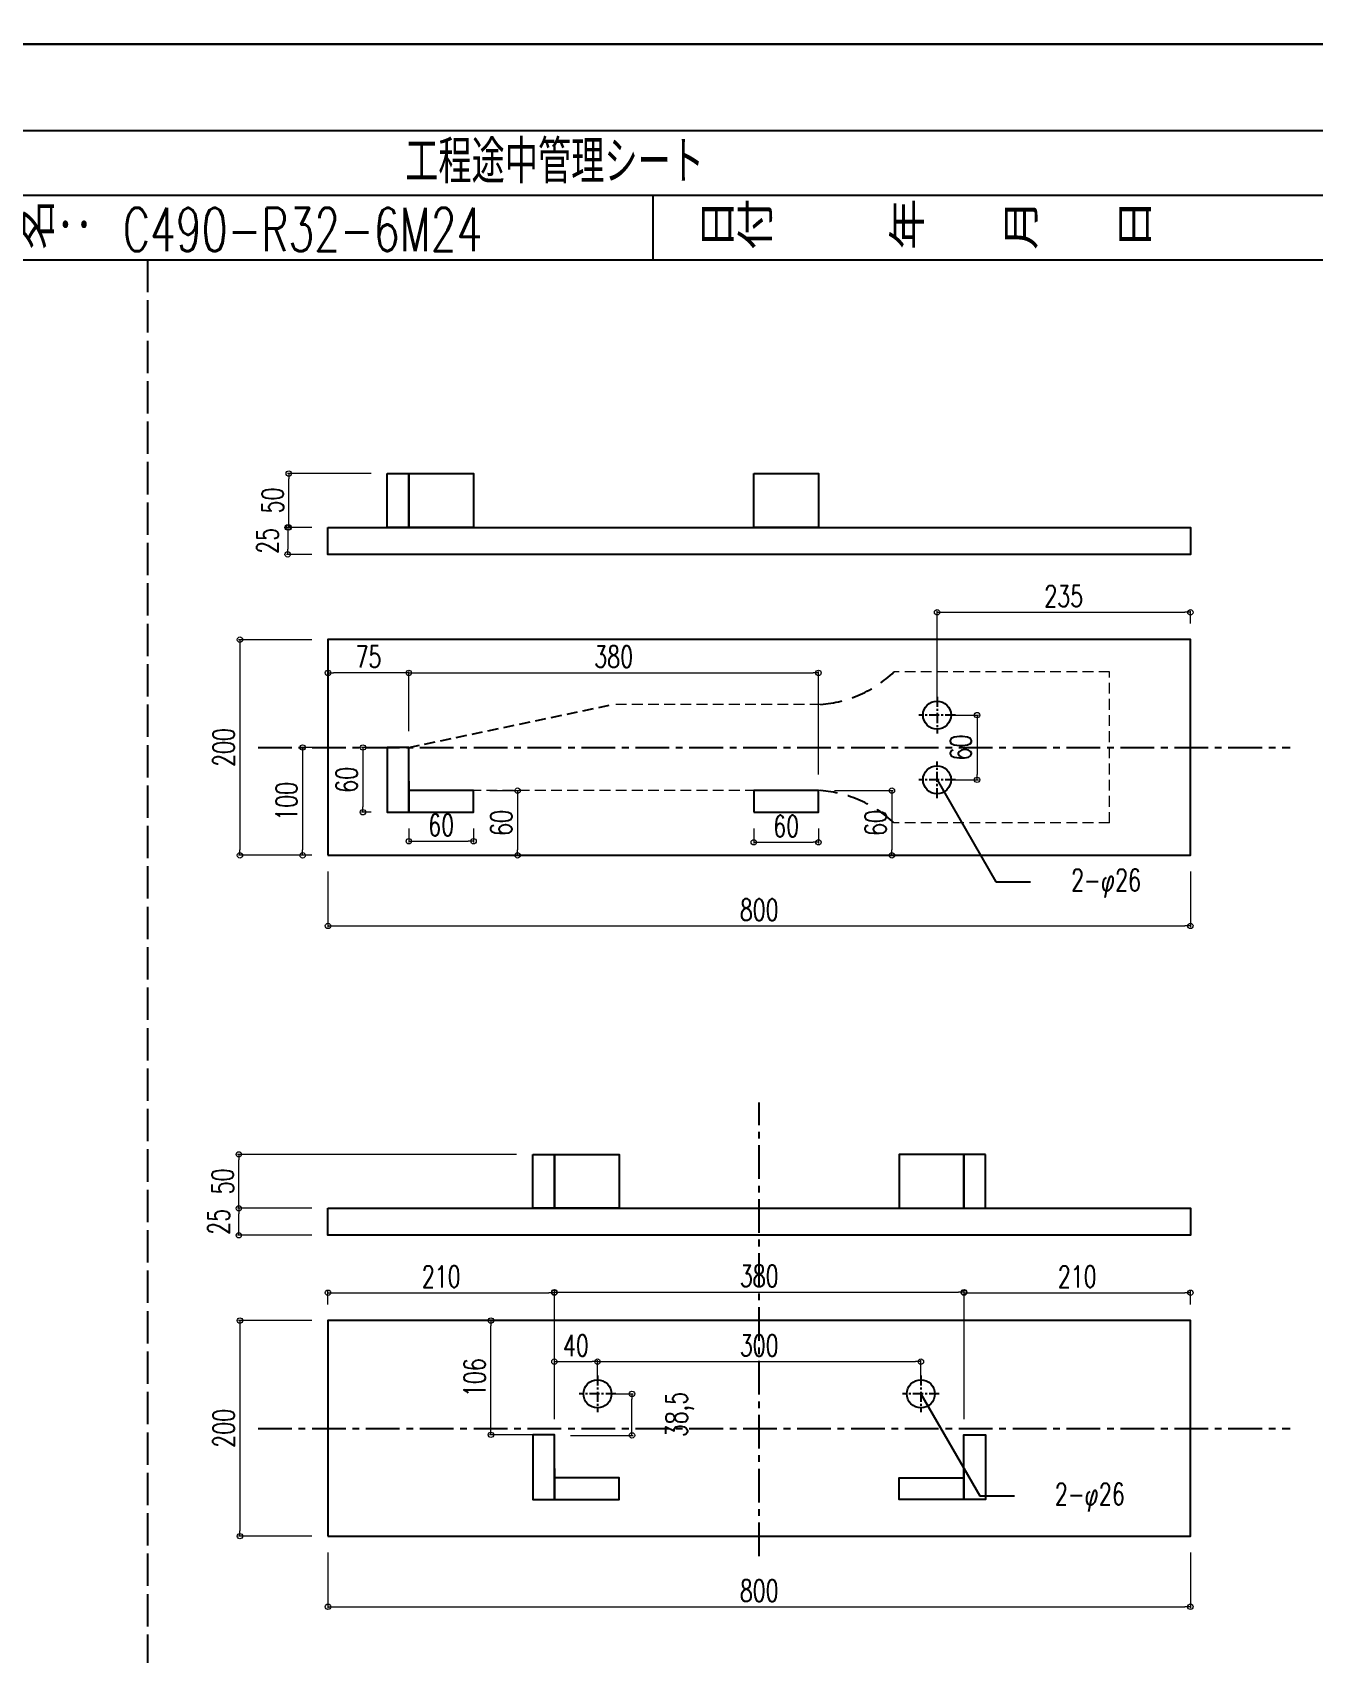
# Model space of a CAD drawing. Header units: millimetres. Extents: x 0 to 29624, y 0 to 14691.
# Drawn here: x 12373 to 13562, y 883 to 2387 of the extents above; entities that cross this region are included whole.
import ezdxf

# ---------------------------------------------------------------- set-up
doc = ezdxf.new("R2010")
doc.units = ezdxf.units.MM
doc.header["$LTSCALE"] = 5
for name, pattern in [('CENTER1', [10, 6.25, -1.25, 1.25, -1.25]), ('DASHED', [7.5, 6, -1.5]), ('HASEN', [3, 2, -1]), ('JIS_08_50', [53, 50, -1.125, 0.75, -1.125])]:
    doc.linetypes.add(name, pattern=pattern)
doc.layers.get('0').update_dxf_attribs({"color": 255})
doc.layers.get('DEFPOINTS').update_dxf_attribs({"color": 255})
for name, color, linetype in [('CENTER', 2, 'JIS_08_50'), ('LAYER6', 7, 'Continuous'), ('変位計', 7, 'Continuous'), ('寸法', 4, 'Continuous'), ('溶接', 241, 'Continuous'), ('金物', 142, 'Continuous')]:
    doc.layers.add(name, color=color, linetype=linetype)
doc.styles.add('KANJI', font='simplex.shx', dxfattribs={"width": 0.7, "bigfont": 'extfont2.shx'})
doc.styles.get("Standard").update_dxf_attribs({"font": 'simplex.shx', "width": 0.7, "height": 2.5, "bigfont": '@extfont2.shx'})
doc.styles.add('SUNPOU', font='simplex.shx', dxfattribs={"width": 0.7, "bigfont": 'extfont2.shx'})
doc.dimstyles.new('一般寸法-小さめ', dxfattribs={"dimscale": 10, "dimtxt": 2, "dimasz": 0.5, "dimexe": 0.125, "dimexo": 1.5, "dimgap": 0.5, "dimtad": 1, "dimtxsty": 'KANJI', "dimblk": 'ORIGIN', "dimcen": 0, "dimclrd": 256, "dimclre": 256, "dimclrt": 256, "dimadec": 0, "dimazin": 0, "dimtfac": 1, "dimtmove": 2, "dimatfit": 2, "dimfxl": 0, "dimtolj": 2, "dimlwd": 5, "dimlwe": 5, "dimarcsym": 0})

# ---------------------------------------------------------------- blocks, each defined once
blk = doc.blocks.new('_Origin')
at = {"color": 0, "linetype": 'ByBlock', "lineweight": -2}
blk.add_line((0, 0), (-1, 0), dxfattribs=at)
blk.add_circle((0, 0), 0.5, dxfattribs=at)
blk = doc.blocks.new('*D809')
at = {"layer": 'DEFPOINTS', "color": 0, "linetype": 'Continuous', "transparency": 16777216}
for p in [(12647.4, 1623.7), (13447.4, 1623.7), (13447.4, 1558.2)]:
    blk.add_point(p, dxfattribs=at)
at = {"layer": '寸法', "linetype": 'Continuous', "lineweight": 5, "transparency": 16777216}
for p, q in [((12647.4, 1608.7), (12647.4, 1557)), ((13447.4, 1608.7), (13447.4, 1557)), ((12652.4, 1558.2), (13442.4, 1558.2))]:
    blk.add_line(p, q, dxfattribs=at)
at = {"layer": '寸法', "linetype": 'Continuous', "lineweight": 5, "transparency": 16777216, "xscale": 5, "yscale": 5, "zscale": 5, "rotation": 180}
blk.add_blockref('_Origin', (12647.4, 1558.2), dxfattribs=at)
at = {"layer": '寸法', "linetype": 'Continuous', "lineweight": 5, "transparency": 16777216, "xscale": 5, "yscale": 5, "zscale": 5}
blk.add_blockref('_Origin', (13447.4, 1558.2), dxfattribs=at)
at = {"layer": '寸法', "linetype": 'Continuous', "transparency": 16777216, "insert": (13047.4, 1573.2), "char_height": 20, "attachment_point": 5, "style": 'KANJI'}
blk.add_mtext('\\A2;800', dxfattribs=at)
blk = doc.blocks.new('*D810')
at = {"layer": 'DEFPOINTS', "color": 0, "linetype": 'Continuous', "transparency": 16777216}
for p in [(12647.4, 1823.7), (12565.7, 1623.7), (12647.4, 1623.7)]:
    blk.add_point(p, dxfattribs=at)
at = {"layer": '寸法', "linetype": 'Continuous', "lineweight": 5, "transparency": 16777216}
for p, q in [((12632.4, 1823.7), (12564.5, 1823.7)), ((12565.7, 1818.7), (12565.7, 1628.7)), ((12632.4, 1623.7), (12564.5, 1623.7))]:
    blk.add_line(p, q, dxfattribs=at)
at = {"layer": '寸法', "linetype": 'Continuous', "lineweight": 5, "transparency": 16777216, "xscale": 5, "yscale": 5, "zscale": 5}
for p, rotation in [((12565.7, 1823.7), 90), ((12565.7, 1623.7), 270)]:
    blk.add_blockref('_Origin', p, dxfattribs=dict(at, rotation=rotation))
at = {"layer": '寸法', "linetype": 'Continuous', "transparency": 16777216, "insert": (12550.7, 1723.7), "char_height": 20, "attachment_point": 5, "rotation": 90, "style": 'KANJI'}
blk.add_mtext('\\A2;200', dxfattribs=at)
blk = doc.blocks.new('*D811')
at = {"layer": 'DEFPOINTS', "color": 0, "linetype": 'Continuous', "transparency": 16777216}
for p in [(12702.4, 1723.7), (12679.8, 1663.7), (12702.4, 1663.7)]:
    blk.add_point(p, dxfattribs=at)
at = {"layer": '寸法', "linetype": 'Continuous', "lineweight": 5, "transparency": 16777216}
for p, q in [((12687.4, 1723.7), (12678.5, 1723.7)), ((12679.8, 1718.7), (12679.8, 1668.7)), ((12687.4, 1663.7), (12678.5, 1663.7))]:
    blk.add_line(p, q, dxfattribs=at)
at = {"layer": '寸法', "linetype": 'Continuous', "lineweight": 5, "transparency": 16777216, "xscale": 5, "yscale": 5, "zscale": 5}
for p, rotation in [((12679.8, 1723.7), 90), ((12679.8, 1663.7), 270)]:
    blk.add_blockref('_Origin', p, dxfattribs=dict(at, rotation=rotation))
at = {"layer": '寸法', "linetype": 'Continuous', "transparency": 16777216, "insert": (12664.8, 1693.7), "char_height": 20, "attachment_point": 5, "rotation": 90, "style": 'KANJI'}
blk.add_mtext('\\A2;60', dxfattribs=at)
blk = doc.blocks.new('*D812')
at = {"layer": 'DEFPOINTS', "color": 0, "linetype": 'Continuous', "transparency": 16777216}
for p in [(13042.4, 1663.7), (13102.4, 1663.7), (13102.4, 1635.8)]:
    blk.add_point(p, dxfattribs=at)
at = {"layer": '寸法', "linetype": 'Continuous', "lineweight": 5, "transparency": 16777216}
for p, q in [((13042.4, 1648.7), (13042.4, 1634.6)), ((13102.4, 1648.7), (13102.4, 1634.6)), ((13047.4, 1635.8), (13097.4, 1635.8))]:
    blk.add_line(p, q, dxfattribs=at)
at = {"layer": '寸法', "linetype": 'Continuous', "lineweight": 5, "transparency": 16777216, "xscale": 5, "yscale": 5, "zscale": 5, "rotation": 180}
blk.add_blockref('_Origin', (13042.4, 1635.8), dxfattribs=at)
at = {"layer": '寸法', "linetype": 'Continuous', "lineweight": 5, "transparency": 16777216, "xscale": 5, "yscale": 5, "zscale": 5}
blk.add_blockref('_Origin', (13102.4, 1635.8), dxfattribs=at)
at = {"layer": '寸法', "linetype": 'Continuous', "transparency": 16777216, "insert": (13072.4, 1650.8), "char_height": 20, "attachment_point": 5, "style": 'KANJI'}
blk.add_mtext('\\A2;60', dxfattribs=at)
blk = doc.blocks.new('*D813')
at = {"layer": 'DEFPOINTS', "color": 0, "linetype": 'Continuous', "transparency": 16777216}
for p in [(12722.4, 1663.7), (12782.4, 1663.7), (12782.4, 1636.8)]:
    blk.add_point(p, dxfattribs=at)
at = {"layer": '寸法', "linetype": 'Continuous', "lineweight": 5, "transparency": 16777216}
for p, q in [((12722.4, 1648.7), (12722.4, 1635.6)), ((12782.4, 1648.7), (12782.4, 1635.6)), ((12727.4, 1636.8), (12777.4, 1636.8))]:
    blk.add_line(p, q, dxfattribs=at)
at = {"layer": '寸法', "linetype": 'Continuous', "lineweight": 5, "transparency": 16777216, "xscale": 5, "yscale": 5, "zscale": 5, "rotation": 180}
blk.add_blockref('_Origin', (12722.4, 1636.8), dxfattribs=at)
at = {"layer": '寸法', "linetype": 'Continuous', "lineweight": 5, "transparency": 16777216, "xscale": 5, "yscale": 5, "zscale": 5}
blk.add_blockref('_Origin', (12782.4, 1636.8), dxfattribs=at)
at = {"layer": '寸法', "linetype": 'Continuous', "transparency": 16777216, "insert": (12752.4, 1651.8), "char_height": 20, "attachment_point": 5, "style": 'KANJI'}
blk.add_mtext('\\A2;60', dxfattribs=at)
blk = doc.blocks.new('*D814')
at = {"layer": 'DEFPOINTS', "color": 0, "linetype": 'Continuous', "transparency": 16777216}
for p in [(12647.4, 1927.8), (12610, 1902.8), (12647.4, 1902.8)]:
    blk.add_point(p, dxfattribs=at)
at = {"layer": '寸法', "linetype": 'Continuous', "lineweight": 5, "transparency": 16777216}
for p, q in [((12632.4, 1927.8), (12608.8, 1927.8)), ((12610, 1922.8), (12610, 1907.8)), ((12632.4, 1902.8), (12608.8, 1902.8))]:
    blk.add_line(p, q, dxfattribs=at)
at = {"layer": '寸法', "linetype": 'Continuous', "lineweight": 5, "transparency": 16777216, "xscale": 5, "yscale": 5, "zscale": 5}
for p, rotation in [((12610, 1927.8), 90), ((12610, 1902.8), 270)]:
    blk.add_blockref('_Origin', p, dxfattribs=dict(at, rotation=rotation))
at = {"layer": '寸法', "linetype": 'Continuous', "transparency": 16777216, "insert": (12591.3, 1915.3), "char_height": 20, "attachment_point": 5, "rotation": 90, "style": 'KANJI'}
blk.add_mtext('\\A2;25', dxfattribs=at)
blk = doc.blocks.new('*D815')
at = {"layer": 'DEFPOINTS', "color": 0, "linetype": 'Continuous', "transparency": 16777216}
for p in [(12611, 1977.8), (12702.4, 1977.8), (12647.4, 1927.8)]:
    blk.add_point(p, dxfattribs=at)
at = {"layer": '寸法', "linetype": 'Continuous', "lineweight": 5, "transparency": 16777216}
for p, q in [((12687.4, 1977.8), (12609.8, 1977.8)), ((12611, 1932.8), (12611, 1972.8)), ((12632.4, 1927.8), (12609.8, 1927.8))]:
    blk.add_line(p, q, dxfattribs=at)
at = {"layer": '寸法', "linetype": 'Continuous', "lineweight": 5, "transparency": 16777216, "xscale": 5, "yscale": 5, "zscale": 5}
for p, rotation in [((12611, 1977.8), 90), ((12611, 1927.8), 270)]:
    blk.add_blockref('_Origin', p, dxfattribs=dict(at, rotation=rotation))
at = {"layer": '寸法', "linetype": 'Continuous', "transparency": 16777216, "insert": (12596, 1952.8), "char_height": 20, "attachment_point": 5, "rotation": 90, "style": 'KANJI'}
blk.add_mtext('\\A2;50', dxfattribs=at)
blk = doc.blocks.new('*D816')
at = {"layer": 'DEFPOINTS', "color": 0, "linetype": 'Continuous', "transparency": 16777216}
for p in [(13102.4, 1792.9), (12722.4, 1723.7), (13102.4, 1683.7)]:
    blk.add_point(p, dxfattribs=at)
at = {"layer": '寸法', "linetype": 'Continuous', "lineweight": 5, "transparency": 16777216}
for p, q in [((12722.4, 1738.7), (12722.4, 1794.2)), ((12727.4, 1792.9), (13097.4, 1792.9)), ((13102.4, 1698.7), (13102.4, 1794.2))]:
    blk.add_line(p, q, dxfattribs=at)
at = {"layer": '寸法', "linetype": 'Continuous', "lineweight": 5, "transparency": 16777216, "xscale": 5, "yscale": 5, "zscale": 5, "rotation": 180}
blk.add_blockref('_Origin', (12722.4, 1792.9), dxfattribs=at)
at = {"layer": '寸法', "linetype": 'Continuous', "lineweight": 5, "transparency": 16777216, "xscale": 5, "yscale": 5, "zscale": 5}
blk.add_blockref('_Origin', (13102.4, 1792.9), dxfattribs=at)
at = {"layer": '寸法', "linetype": 'Continuous', "transparency": 16777216, "insert": (12912.4, 1807.9), "char_height": 20, "attachment_point": 5, "style": 'KANJI'}
blk.add_mtext('\\A2;380', dxfattribs=at)
blk = doc.blocks.new('*D817')
at = {"layer": 'DEFPOINTS', "color": 0, "linetype": 'Continuous', "transparency": 16777216}
for p in [(13447.4, 1849.1), (13447.4, 1823.7), (13212.4, 1753.7)]:
    blk.add_point(p, dxfattribs=at)
at = {"layer": '寸法', "linetype": 'Continuous', "lineweight": 5, "transparency": 16777216}
for p, q in [((13212.4, 1768.7), (13212.4, 1850.4)), ((13447.4, 1838.7), (13447.4, 1850.4)), ((13217.4, 1849.1), (13442.4, 1849.1))]:
    blk.add_line(p, q, dxfattribs=at)
at = {"layer": '寸法', "linetype": 'Continuous', "lineweight": 5, "transparency": 16777216, "xscale": 5, "yscale": 5, "zscale": 5, "rotation": 180}
blk.add_blockref('_Origin', (13212.4, 1849.1), dxfattribs=at)
at = {"layer": '寸法', "linetype": 'Continuous', "lineweight": 5, "transparency": 16777216, "xscale": 5, "yscale": 5, "zscale": 5}
blk.add_blockref('_Origin', (13447.4, 1849.1), dxfattribs=at)
at = {"layer": '寸法', "linetype": 'Continuous', "transparency": 16777216, "insert": (13329.9, 1864.1), "char_height": 20, "attachment_point": 5, "style": 'KANJI'}
blk.add_mtext('\\A2;235', dxfattribs=at)
blk = doc.blocks.new('*D818')
at = {"layer": 'DEFPOINTS', "color": 0, "linetype": 'Continuous', "transparency": 16777216}
for p in [(13212.4, 1753.7), (13212.4, 1693.7), (13249.5, 1693.7)]:
    blk.add_point(p, dxfattribs=at)
at = {"layer": '寸法', "linetype": 'Continuous', "lineweight": 5, "transparency": 16777216}
for p, q in [((13227.4, 1753.7), (13250.8, 1753.7)), ((13249.5, 1748.7), (13249.5, 1698.7)), ((13227.4, 1693.7), (13250.8, 1693.7))]:
    blk.add_line(p, q, dxfattribs=at)
at = {"layer": '寸法', "linetype": 'Continuous', "lineweight": 5, "transparency": 16777216, "xscale": 5, "yscale": 5, "zscale": 5}
for p, rotation in [((13249.5, 1753.7), 90), ((13249.5, 1693.7), 270)]:
    blk.add_blockref('_Origin', p, dxfattribs=dict(at, rotation=rotation))
at = {"layer": '寸法', "linetype": 'Continuous', "transparency": 16777216, "insert": (13234.5, 1723.7), "char_height": 20, "attachment_point": 5, "rotation": 90, "style": 'KANJI'}
blk.add_mtext('\\A2;60', dxfattribs=at)
blk = doc.blocks.new('*D819')
at = {"layer": 'DEFPOINTS', "color": 0, "linetype": 'Continuous', "transparency": 16777216}
for p in [(12647.4, 992.2), (13447.4, 992.2), (13447.4, 926.7)]:
    blk.add_point(p, dxfattribs=at)
at = {"layer": '寸法', "linetype": 'Continuous', "lineweight": 5, "transparency": 16777216}
for p, q in [((12647.4, 977.2), (12647.4, 925.5)), ((13447.4, 977.2), (13447.4, 925.5)), ((12652.4, 926.7), (13442.4, 926.7))]:
    blk.add_line(p, q, dxfattribs=at)
at = {"layer": '寸法', "linetype": 'Continuous', "lineweight": 5, "transparency": 16777216, "xscale": 5, "yscale": 5, "zscale": 5, "rotation": 180}
blk.add_blockref('_Origin', (12647.4, 926.7), dxfattribs=at)
at = {"layer": '寸法', "linetype": 'Continuous', "lineweight": 5, "transparency": 16777216, "xscale": 5, "yscale": 5, "zscale": 5}
blk.add_blockref('_Origin', (13447.4, 926.7), dxfattribs=at)
at = {"layer": '寸法', "linetype": 'Continuous', "transparency": 16777216, "insert": (13047.4, 941.7), "char_height": 20, "attachment_point": 5, "style": 'KANJI'}
blk.add_mtext('\\A2;800', dxfattribs=at)
blk = doc.blocks.new('*D820')
at = {"layer": 'DEFPOINTS', "color": 0, "linetype": 'Continuous', "transparency": 16777216}
for p in [(12647.4, 1192.2), (12565.7, 992.2), (12647.4, 992.2)]:
    blk.add_point(p, dxfattribs=at)
at = {"layer": '寸法', "linetype": 'Continuous', "lineweight": 5, "transparency": 16777216}
for p, q in [((12632.4, 1192.2), (12564.5, 1192.2)), ((12565.7, 1187.2), (12565.7, 997.2)), ((12632.4, 992.2), (12564.5, 992.2))]:
    blk.add_line(p, q, dxfattribs=at)
at = {"layer": '寸法', "linetype": 'Continuous', "lineweight": 5, "transparency": 16777216, "xscale": 5, "yscale": 5, "zscale": 5}
for p, rotation in [((12565.7, 1192.2), 90), ((12565.7, 992.2), 270)]:
    blk.add_blockref('_Origin', p, dxfattribs=dict(at, rotation=rotation))
at = {"layer": '寸法', "linetype": 'Continuous', "transparency": 16777216, "insert": (12550.7, 1092.2), "char_height": 20, "attachment_point": 5, "rotation": 90, "style": 'KANJI'}
blk.add_mtext('\\A2;200', dxfattribs=at)
blk = doc.blocks.new('*D821')
at = {"layer": 'DEFPOINTS', "color": 0, "linetype": 'Continuous', "transparency": 16777216}
for p in [(12564.7, 1296.3), (12647.4, 1296.3), (12647.4, 1271.3)]:
    blk.add_point(p, dxfattribs=at)
at = {"layer": '寸法', "linetype": 'Continuous', "lineweight": 5, "transparency": 16777216}
for p, q in [((12632.4, 1296.3), (12563.5, 1296.3)), ((12564.7, 1276.3), (12564.7, 1291.3)), ((12632.4, 1271.3), (12563.5, 1271.3))]:
    blk.add_line(p, q, dxfattribs=at)
at = {"layer": '寸法', "linetype": 'Continuous', "lineweight": 5, "transparency": 16777216, "xscale": 5, "yscale": 5, "zscale": 5}
for p, rotation in [((12564.7, 1296.3), 90), ((12564.7, 1271.3), 270)]:
    blk.add_blockref('_Origin', p, dxfattribs=dict(at, rotation=rotation))
at = {"layer": '寸法', "linetype": 'Continuous', "transparency": 16777216, "insert": (12546, 1283.8), "char_height": 20, "attachment_point": 5, "rotation": 90, "style": 'KANJI'}
blk.add_mtext('\\A2;25', dxfattribs=at)
blk = doc.blocks.new('*D822')
at = {"layer": 'DEFPOINTS', "color": 0, "linetype": 'Continuous', "transparency": 16777216}
for p in [(13102.4, 1683.7), (13102.4, 1623.7), (13170.5, 1623.7)]:
    blk.add_point(p, dxfattribs=at)
at = {"layer": '寸法', "linetype": 'Continuous', "lineweight": 5, "transparency": 16777216}
for p, q in [((13117.4, 1683.7), (13171.8, 1683.7)), ((13170.5, 1678.7), (13170.5, 1628.7)), ((13117.4, 1623.7), (13171.8, 1623.7))]:
    blk.add_line(p, q, dxfattribs=at)
at = {"layer": '寸法', "linetype": 'Continuous', "lineweight": 5, "transparency": 16777216, "xscale": 5, "yscale": 5, "zscale": 5}
for p, rotation in [((13170.5, 1683.7), 90), ((13170.5, 1623.7), 270)]:
    blk.add_blockref('_Origin', p, dxfattribs=dict(at, rotation=rotation))
at = {"layer": '寸法', "linetype": 'Continuous', "transparency": 16777216, "insert": (13155.5, 1653.7), "char_height": 20, "attachment_point": 5, "rotation": 90, "style": 'KANJI'}
blk.add_mtext('\\A2;60', dxfattribs=at)
blk = doc.blocks.new('*D823')
at = {"layer": 'DEFPOINTS', "color": 0, "linetype": 'Continuous', "transparency": 16777216}
for p in [(12782.4, 1683.7), (12782.4, 1623.7), (12823.3, 1623.7)]:
    blk.add_point(p, dxfattribs=at)
at = {"layer": '寸法', "linetype": 'Continuous', "lineweight": 5, "transparency": 16777216}
for p, q in [((12797.4, 1683.7), (12824.5, 1683.7)), ((12823.3, 1678.7), (12823.3, 1628.7)), ((12797.4, 1623.7), (12824.5, 1623.7))]:
    blk.add_line(p, q, dxfattribs=at)
at = {"layer": '寸法', "linetype": 'Continuous', "lineweight": 5, "transparency": 16777216, "xscale": 5, "yscale": 5, "zscale": 5}
for p, rotation in [((12823.3, 1683.7), 90), ((12823.3, 1623.7), 270)]:
    blk.add_blockref('_Origin', p, dxfattribs=dict(at, rotation=rotation))
at = {"layer": '寸法', "linetype": 'Continuous', "transparency": 16777216, "insert": (12808.3, 1653.7), "char_height": 20, "attachment_point": 5, "rotation": 90, "style": 'KANJI'}
blk.add_mtext('\\A2;60', dxfattribs=at)
blk = doc.blocks.new('*D824')
at = {"layer": 'DEFPOINTS', "color": 0, "linetype": 'Continuous', "transparency": 16777216}
for p in [(12647.4, 1792.9), (12647.4, 1723.7), (12722.4, 1723.7)]:
    blk.add_point(p, dxfattribs=at)
at = {"layer": '寸法', "linetype": 'Continuous', "lineweight": 5, "transparency": 16777216}
for p, q in [((12647.4, 1738.7), (12647.4, 1794.2)), ((12717.4, 1792.9), (12652.4, 1792.9)), ((12722.4, 1738.7), (12722.4, 1794.2))]:
    blk.add_line(p, q, dxfattribs=at)
at = {"layer": '寸法', "linetype": 'Continuous', "lineweight": 5, "transparency": 16777216, "xscale": 5, "yscale": 5, "zscale": 5, "rotation": 180}
blk.add_blockref('_Origin', (12647.4, 1792.9), dxfattribs=at)
at = {"layer": '寸法', "linetype": 'Continuous', "lineweight": 5, "transparency": 16777216, "xscale": 5, "yscale": 5, "zscale": 5}
blk.add_blockref('_Origin', (12722.4, 1792.9), dxfattribs=at)
at = {"layer": '寸法', "linetype": 'Continuous', "transparency": 16777216, "insert": (12684.9, 1807.9), "char_height": 20, "attachment_point": 5, "style": 'KANJI'}
blk.add_mtext('\\A2;75', dxfattribs=at)
blk = doc.blocks.new('*D807')
at = {"layer": 'DEFPOINTS', "color": 0, "linetype": 'Continuous', "transparency": 16777216}
for p in [(12647.4, 1723.7), (12623.9, 1623.7), (12647.4, 1623.7)]:
    blk.add_point(p, dxfattribs=at)
at = {"layer": '寸法', "linetype": 'Continuous', "lineweight": 5, "transparency": 16777216}
for p, q in [((12632.4, 1723.7), (12622.6, 1723.7)), ((12623.9, 1718.7), (12623.9, 1628.7)), ((12632.4, 1623.7), (12622.6, 1623.7))]:
    blk.add_line(p, q, dxfattribs=at)
at = {"layer": '寸法', "linetype": 'Continuous', "lineweight": 5, "transparency": 16777216, "xscale": 5, "yscale": 5, "zscale": 5}
for p, rotation in [((12623.9, 1723.7), 90), ((12623.9, 1623.7), 270)]:
    blk.add_blockref('_Origin', p, dxfattribs=dict(at, rotation=rotation))
at = {"layer": '寸法', "linetype": 'Continuous', "transparency": 16777216, "insert": (12608.9, 1673.7), "char_height": 20, "attachment_point": 5, "rotation": 90, "style": 'KANJI'}
blk.add_mtext('\\A2;100', dxfattribs=at)
blk = doc.blocks.new('*D825')
at = {"layer": 'DEFPOINTS', "color": 0, "linetype": 'Continuous', "transparency": 16777216}
for p in [(12564.7, 1346.3), (12837.4, 1346.3), (12647.4, 1296.3)]:
    blk.add_point(p, dxfattribs=at)
at = {"layer": '寸法', "linetype": 'Continuous', "lineweight": 5, "transparency": 16777216}
for p, q in [((12822.4, 1346.3), (12563.5, 1346.3)), ((12564.7, 1301.3), (12564.7, 1341.3)), ((12632.4, 1296.3), (12563.5, 1296.3))]:
    blk.add_line(p, q, dxfattribs=at)
at = {"layer": '寸法', "linetype": 'Continuous', "lineweight": 5, "transparency": 16777216, "xscale": 5, "yscale": 5, "zscale": 5}
for p, rotation in [((12564.7, 1346.3), 90), ((12564.7, 1296.3), 270)]:
    blk.add_blockref('_Origin', p, dxfattribs=dict(at, rotation=rotation))
at = {"layer": '寸法', "linetype": 'Continuous', "transparency": 16777216, "insert": (12549.7, 1321.3), "char_height": 20, "attachment_point": 5, "rotation": 90, "style": 'KANJI'}
blk.add_mtext('\\A2;50', dxfattribs=at)
blk = doc.blocks.new('*D826')
at = {"layer": 'DEFPOINTS', "color": 0, "linetype": 'Continuous', "transparency": 16777216}
for p in [(12857.4, 1218), (12647.4, 1192.2), (12857.4, 1086.2)]:
    blk.add_point(p, dxfattribs=at)
at = {"layer": '寸法', "linetype": 'Continuous', "lineweight": 5, "transparency": 16777216}
for p, q in [((12647.4, 1207.2), (12647.4, 1219.3)), ((12652.4, 1218), (12852.4, 1218)), ((12857.4, 1101.2), (12857.4, 1219.3))]:
    blk.add_line(p, q, dxfattribs=at)
at = {"layer": '寸法', "linetype": 'Continuous', "lineweight": 5, "transparency": 16777216, "xscale": 5, "yscale": 5, "zscale": 5, "rotation": 180}
blk.add_blockref('_Origin', (12647.4, 1218), dxfattribs=at)
at = {"layer": '寸法', "linetype": 'Continuous', "lineweight": 5, "transparency": 16777216, "xscale": 5, "yscale": 5, "zscale": 5}
blk.add_blockref('_Origin', (12857.4, 1218), dxfattribs=at)
at = {"layer": '寸法', "linetype": 'Continuous', "transparency": 16777216, "insert": (12752.4, 1233), "char_height": 20, "attachment_point": 5, "style": 'KANJI'}
blk.add_mtext('\\A2;210', dxfattribs=at)
blk = doc.blocks.new('*D827')
at = {"layer": 'DEFPOINTS', "color": 0, "linetype": 'Continuous', "transparency": 16777216}
for p in [(13237.4, 1218.5), (12857.4, 1085.7), (13237.4, 1086.2)]:
    blk.add_point(p, dxfattribs=at)
at = {"layer": '寸法', "linetype": 'Continuous', "lineweight": 5, "transparency": 16777216}
for p, q in [((12857.4, 1100.7), (12857.4, 1219.8)), ((12862.4, 1218.5), (13232.4, 1218.5)), ((13237.4, 1101.2), (13237.4, 1219.8))]:
    blk.add_line(p, q, dxfattribs=at)
at = {"layer": '寸法', "linetype": 'Continuous', "lineweight": 5, "transparency": 16777216, "xscale": 5, "yscale": 5, "zscale": 5, "rotation": 180}
blk.add_blockref('_Origin', (12857.4, 1218.5), dxfattribs=at)
at = {"layer": '寸法', "linetype": 'Continuous', "lineweight": 5, "transparency": 16777216, "xscale": 5, "yscale": 5, "zscale": 5}
blk.add_blockref('_Origin', (13237.4, 1218.5), dxfattribs=at)
at = {"layer": '寸法', "linetype": 'Continuous', "transparency": 16777216, "insert": (13047.4, 1233.5), "char_height": 20, "attachment_point": 5, "style": 'KANJI'}
blk.add_mtext('\\A2;380', dxfattribs=at)
blk = doc.blocks.new('*D828')
at = {"layer": 'DEFPOINTS', "color": 0, "linetype": 'Continuous', "transparency": 16777216}
for p in [(13447.4, 1218), (13447.4, 1192.2), (13237.4, 1085.7)]:
    blk.add_point(p, dxfattribs=at)
at = {"layer": '寸法', "linetype": 'Continuous', "lineweight": 5, "transparency": 16777216}
for p, q in [((13237.4, 1100.7), (13237.4, 1219.3)), ((13242.4, 1218), (13442.4, 1218)), ((13447.4, 1207.2), (13447.4, 1219.3))]:
    blk.add_line(p, q, dxfattribs=at)
at = {"layer": '寸法', "linetype": 'Continuous', "lineweight": 5, "transparency": 16777216, "xscale": 5, "yscale": 5, "zscale": 5, "rotation": 180}
blk.add_blockref('_Origin', (13237.4, 1218), dxfattribs=at)
at = {"layer": '寸法', "linetype": 'Continuous', "lineweight": 5, "transparency": 16777216, "xscale": 5, "yscale": 5, "zscale": 5}
blk.add_blockref('_Origin', (13447.4, 1218), dxfattribs=at)
at = {"layer": '寸法', "linetype": 'Continuous', "transparency": 16777216, "insert": (13342.4, 1233), "char_height": 20, "attachment_point": 5, "style": 'KANJI'}
blk.add_mtext('\\A2;210', dxfattribs=at)
blk = doc.blocks.new('*D829')
at = {"layer": 'DEFPOINTS', "color": 0, "linetype": 'Continuous', "transparency": 16777216}
for p in [(12798.5, 1192.2), (12857.4, 1192.2), (12857.4, 1086.2)]:
    blk.add_point(p, dxfattribs=at)
at = {"layer": '寸法', "linetype": 'Continuous', "lineweight": 5, "transparency": 16777216}
for p, q in [((12842.4, 1192.2), (12797.3, 1192.2)), ((12798.5, 1091.2), (12798.5, 1187.2)), ((12842.4, 1086.2), (12797.3, 1086.2))]:
    blk.add_line(p, q, dxfattribs=at)
at = {"layer": '寸法', "linetype": 'Continuous', "lineweight": 5, "transparency": 16777216, "xscale": 5, "yscale": 5, "zscale": 5}
for p, rotation in [((12798.5, 1192.2), 90), ((12798.5, 1086.2), 270)]:
    blk.add_blockref('_Origin', p, dxfattribs=dict(at, rotation=rotation))
at = {"layer": '寸法', "linetype": 'Continuous', "transparency": 16777216, "insert": (12783.5, 1139.2), "char_height": 20, "attachment_point": 5, "rotation": 90, "style": 'KANJI'}
blk.add_mtext('\\A2;106', dxfattribs=at)
blk = doc.blocks.new('*D830')
at = {"layer": 'DEFPOINTS', "color": 0, "linetype": 'Continuous', "transparency": 16777216}
for p in [(12897.4, 1154.1), (12897.4, 1124.2), (12857.4, 1086.2)]:
    blk.add_point(p, dxfattribs=at)
at = {"layer": '寸法', "linetype": 'Continuous', "lineweight": 5, "transparency": 16777216}
for p, q in [((12857.4, 1101.2), (12857.4, 1155.3)), ((12862.4, 1154.1), (12892.4, 1154.1)), ((12897.4, 1139.2), (12897.4, 1155.3))]:
    blk.add_line(p, q, dxfattribs=at)
at = {"layer": '寸法', "linetype": 'Continuous', "lineweight": 5, "transparency": 16777216, "xscale": 5, "yscale": 5, "zscale": 5, "rotation": 180}
blk.add_blockref('_Origin', (12857.4, 1154.1), dxfattribs=at)
at = {"layer": '寸法', "linetype": 'Continuous', "lineweight": 5, "transparency": 16777216, "xscale": 5, "yscale": 5, "zscale": 5}
blk.add_blockref('_Origin', (12897.4, 1154.1), dxfattribs=at)
at = {"layer": '寸法', "linetype": 'Continuous', "transparency": 16777216, "insert": (12877.4, 1169.1), "char_height": 20, "attachment_point": 5, "style": 'KANJI'}
blk.add_mtext('\\A2;40', dxfattribs=at)
blk = doc.blocks.new('*D808')
at = {"layer": 'DEFPOINTS', "color": 0, "linetype": 'Continuous', "transparency": 16777216}
for p in [(12897.4, 1124.2), (12929.4, 1124.2), (12857.4, 1085.7)]:
    blk.add_point(p, dxfattribs=at)
at = {"layer": '寸法', "linetype": 'Continuous', "lineweight": 5, "transparency": 16777216}
for p, q in [((12912.4, 1124.2), (12930.6, 1124.2)), ((12929.4, 1090.7), (12929.4, 1119.2)), ((12872.4, 1085.7), (12930.6, 1085.7))]:
    blk.add_line(p, q, dxfattribs=at)
at = {"layer": '寸法', "linetype": 'Continuous', "lineweight": 5, "transparency": 16777216, "xscale": 5, "yscale": 5, "zscale": 5}
for p, rotation in [((12929.4, 1124.2), 90), ((12929.4, 1085.7), 270)]:
    blk.add_blockref('_Origin', p, dxfattribs=dict(at, rotation=rotation))
at = {"layer": '寸法', "linetype": 'Continuous', "transparency": 16777216, "insert": (12973.8, 1105), "char_height": 20, "attachment_point": 5, "rotation": 90, "style": 'KANJI'}
blk.add_mtext('\\A2;38,5', dxfattribs=at)
blk = doc.blocks.new('*D831')
at = {"layer": 'DEFPOINTS', "color": 0, "linetype": 'Continuous', "transparency": 16777216}
for p in [(13197.4, 1154.1), (12897.4, 1124.2), (13197.4, 1124.2)]:
    blk.add_point(p, dxfattribs=at)
at = {"layer": '寸法', "linetype": 'Continuous', "lineweight": 5, "transparency": 16777216}
for p, q in [((12897.4, 1139.2), (12897.4, 1155.3)), ((12902.4, 1154.1), (13192.4, 1154.1)), ((13197.4, 1139.2), (13197.4, 1155.3))]:
    blk.add_line(p, q, dxfattribs=at)
at = {"layer": '寸法', "linetype": 'Continuous', "lineweight": 5, "transparency": 16777216, "xscale": 5, "yscale": 5, "zscale": 5, "rotation": 180}
blk.add_blockref('_Origin', (12897.4, 1154.1), dxfattribs=at)
at = {"layer": '寸法', "linetype": 'Continuous', "lineweight": 5, "transparency": 16777216, "xscale": 5, "yscale": 5, "zscale": 5}
blk.add_blockref('_Origin', (13197.4, 1154.1), dxfattribs=at)
at = {"layer": '寸法', "linetype": 'Continuous', "transparency": 16777216, "insert": (13047.4, 1169.1), "char_height": 20, "attachment_point": 5, "style": 'KANJI'}
blk.add_mtext('\\A2;300', dxfattribs=at)

msp = doc.modelspace()

# ---------------------------------------------------------------- linework, layer by layer
at = {"linetype": 'Continuous', "lineweight": -3}
for p, q in [((11269.183, 2236), (14473.183, 2236)), ((12949.183, 2176), (12949.183, 2236)), ((11269.183, 2176), (14473.183, 2176))]:
    msp.add_line(p, q, dxfattribs=at)
at = {"linetype": 'DASHED', "lineweight": -3}
msp.add_line((12480.082, 2176), (12480.082, 700), dxfattribs=at)
at = {"linetype": 'Continuous', "lineweight": -3}
for points in [[(11189.183, 4752), (14553.183, 4752), (14553.183, 2376), (11189.183, 2376)], [(11189.183, 2376), (14553.183, 2376), (14553.183, 0), (11189.183, 0)], [(11269.183, 2296), (14473.183, 2296), (14473.183, 80), (11269.183, 80)]]:
    msp.add_lwpolyline(points, close=True, dxfattribs=at)
at = {"layer": 'CENTER', "linetype": 'HASEN', "lineweight": 18}
for p, q in [((13372.368, 1793.727), (13172.368, 1793.727)), ((13372.368, 1653.727), (13372.368, 1793.727)), ((13104.368, 1763.727), (12912.368, 1763.727)), ((13104.368, 1683.727), (12722.368, 1683.727)), ((13372.368, 1653.727), (13172.368, 1653.727))]:
    msp.add_line(p, q, dxfattribs=at)
at = {"layer": 'CENTER', "linetype": 'HASEN'}
msp.add_line((12722.368, 1723.727), (12912.368, 1763.727), dxfattribs=at)
at = {"layer": 'CENTER', "linetype": 'CENTER1'}
for p, q in [((12582.586, 1723.727), (13539.883, 1723.727)), ((13047.368, 973.509), (13047.368, 1394.46)), ((12582.586, 1092.217), (13539.883, 1092.217))]:
    msp.add_line(p, q, dxfattribs=at)
at = {"layer": 'CENTER', "linetype": 'HASEN', "ltscale": 2}
for centre, start, end in [((13096.578, 1873.451), 274.060941, 313.550946), ((13096.578, 1574.003), 46.449054, 85.939059)]:
    msp.add_arc(centre, 110, start, end, dxfattribs=at)
at = {"layer": '変位計', "linetype": 'Continuous'}
for points in [[(12702.368, 1977.843), (12722.368, 1977.843), (12722.368, 1927.843), (12702.368, 1927.843)], [(12722.368, 1977.843), (12782.368, 1977.843), (12782.368, 1927.843), (12722.368, 1927.843)], [(13042.368, 1977.843), (13102.368, 1977.843), (13102.368, 1927.843), (13042.368, 1927.843)], [(12647.368, 1927.843), (13447.368, 1927.843), (13447.368, 1902.843), (12647.368, 1902.843)], [(12647.368, 1623.727), (13447.368, 1623.727), (13447.368, 1823.727), (12647.368, 1823.727)], [(12722.368, 1663.727), (12722.368, 1723.727), (12702.368, 1723.727), (12702.368, 1663.727)], [(12722.368, 1663.727), (12782.368, 1663.727), (12782.368, 1683.727), (12722.368, 1683.727)], [(13042.368, 1663.727), (13102.368, 1663.727), (13102.368, 1683.727), (13042.368, 1683.727)], [(12837.368, 1346.333), (12857.368, 1346.333), (12857.368, 1296.333), (12837.368, 1296.333)], [(12857.368, 1346.333), (12917.368, 1346.333), (12917.368, 1296.333), (12857.368, 1296.333)], [(13237.368, 1346.333), (13177.368, 1346.333), (13177.368, 1296.333), (13237.368, 1296.333)], [(13257.368, 1346.333), (13237.368, 1346.333), (13237.368, 1296.333), (13257.368, 1296.333)], [(12647.368, 1296.333), (13447.368, 1296.333), (13447.368, 1271.333), (12647.368, 1271.333)], [(12647.368, 992.217), (13447.368, 992.217), (13447.368, 1192.217), (12647.368, 1192.217)], [(12857.368, 1026.217), (12857.368, 1086.217), (12837.368, 1086.217), (12837.368, 1026.217)], [(13237.368, 1026.217), (13237.368, 1086.217), (13257.368, 1086.217), (13257.368, 1026.217)], [(12857.368, 1026.217), (12917.368, 1026.217), (12917.368, 1046.217), (12857.368, 1046.217)], [(13237.368, 1026.217), (13177.368, 1026.217), (13177.368, 1046.217), (13237.368, 1046.217)]]:
    msp.add_lwpolyline(points, close=True, dxfattribs=at)
at = {"layer": '変位計', "ltscale": 2.5}
for centre in [(13212.368, 1753.727), (13212.368, 1693.727), (12897.368, 1124.217), (13197.368, 1124.217)]:
    msp.add_circle(centre, 13, dxfattribs=at)
at = {"layer": '寸法', "linetype": 'CENTER1', "ltscale": 0.3}
for p, q in [((13212.368, 1770.727), (13212.368, 1736.727)), ((13229.368, 1753.727), (13195.368, 1753.727)), ((13212.368, 1676.727), (13212.368, 1710.727)), ((13229.368, 1693.727), (13195.368, 1693.727)), ((12897.368, 1141.217), (12897.368, 1107.217)), ((13197.368, 1141.217), (13197.368, 1107.217)), ((12914.368, 1124.217), (12880.368, 1124.217)), ((12914.368, 1124.217), (12880.368, 1124.217)), ((13214.368, 1124.217), (13180.368, 1124.217)), ((13214.368, 1124.217), (13180.368, 1124.217))]:
    msp.add_line(p, q, dxfattribs=at)
at = {"layer": '寸法'}
for p, q in [((13212.368, 1693.727), (13267.012, 1599.081)), ((13267.012, 1599.081), (13299.159, 1599.081)), ((13197.368, 1124.217), (13252.012, 1029.571)), ((13252.012, 1029.571), (13284.159, 1029.571))]:
    msp.add_line(p, q, dxfattribs=at)
at = {"layer": '溶接', "linetype": 'Continuous'}
for p, q in [((12722.368, 1692.427), (12722.368, 1683.727)), ((12857.368, 1054.917), (12857.368, 1046.217)), ((13237.368, 1054.917), (13237.368, 1046.217))]:
    msp.add_line(p, q, dxfattribs=at)
at = {"layer": '金物', "lineweight": 18}
for p, q in [((12722.368, 1723.727), (12722.368, 1683.727)), ((12857.368, 1086.217), (12857.368, 1046.217)), ((13237.368, 1086.217), (13237.368, 1046.217))]:
    msp.add_line(p, q, dxfattribs=at)

# ---------------------------------------------------------------- texts
at = {"layer": 'LAYER6', "color": 0, "linetype": 'Continuous', "lineweight": -3, "style": 'SUNPOU', "width": 0.7}
msp.add_text('工程途中管理シート', height=40, dxfattribs=at).set_placement((12719.012, 2246.926))
at = {"layer": 'LAYER6', "color": 0, "linetype": 'Continuous', "lineweight": -3, "width": 0.8}
for s, p in [('部材名：', (12289.017, 2186.926)), ('日付\u3000\u3000\u3000年\u3000\u3000月\u3000\u3000日', (12990.402, 2186.926))]:
    msp.add_text(s, height=40, dxfattribs=at).set_placement(p)
at = {"layer": 'LAYER6', "color": 0, "linetype": 'Continuous', "lineweight": -3, "insert": (12457.04, 2224.098), "char_height": 40, "width": 435.25964, "attachment_point": 1}
msp.add_mtext('C490-R32-6M24', dxfattribs=at)
at = {"layer": '寸法', "char_height": 20, "width": 98.97993, "attachment_point": 3}
for insert in [(13401.546, 1610.805), (13386.546, 1041.295)]:
    msp.add_mtext('2-φ26', dxfattribs=dict(at, insert=insert))

# ---------------------------------------------------------------- dimensions: what is measured, and where the dimension line sits
at = {"layer": '寸法', "linetype": 'Continuous'}
for base, p1, p2, picture, middle in [((12611.002, 1977.843), (12647.368, 1927.843), (12702.368, 1977.843), '*D815', (12596.002, 1952.843)), ((12610.002, 1902.843), (12647.368, 1927.843), (12647.368, 1902.843), '*D814', (12591.252, 1915.343)), ((12565.701, 1623.727), (12647.368, 1823.727), (12647.368, 1623.727), '*D810', (12550.701, 1723.727)), ((13249.55, 1693.727), (13212.368, 1753.727), (13212.368, 1693.727), '*D818', (13234.55, 1723.727)), ((12623.862, 1623.727), (12647.368, 1723.727), (12647.368, 1623.727), '*D807', (12608.862, 1673.727)), ((12679.768, 1663.727), (12702.368, 1723.727), (12702.368, 1663.727), '*D811', (12664.768, 1693.727)), ((12823.265, 1623.727), (12782.368, 1683.727), (12782.368, 1623.727), '*D823', (12808.265, 1653.727)), ((13170.534, 1623.727), (13102.368, 1683.727), (13102.368, 1623.727), '*D822', (13155.534, 1653.727)), ((12564.701, 1346.333), (12647.368, 1296.333), (12837.368, 1346.333), '*D825', (12549.701, 1321.333)), ((12564.701, 1296.333), (12647.368, 1271.333), (12647.368, 1296.333), '*D821', (12545.951, 1283.833)), ((12565.701, 992.217), (12647.368, 1192.217), (12647.368, 992.217), '*D820', (12550.701, 1092.217)), ((12798.515, 1192.217), (12857.368, 1086.217), (12857.368, 1192.217), '*D829', (12783.515, 1139.217)), ((12929.365, 1124.217), (12857.368, 1085.717), (12897.368, 1124.217), '*D808', (12973.829, 1104.967))]:
    dim = msp.add_linear_dim(base=base, p1=p1, p2=p2, angle=90, dimstyle='一般寸法-小さめ', dxfattribs=at)
    dim.commit()
    dim.dimension.update_dxf_attribs({"geometry": picture, "text_midpoint": middle})
for base, p1, p2, picture, middle in [((13447.368, 1849.101), (13212.368, 1753.727), (13447.368, 1823.727), '*D817', (13329.868, 1864.101)), ((12647.368, 1792.917), (12722.368, 1723.727), (12647.368, 1723.727), '*D824', (12684.868, 1807.917)), ((13102.368, 1792.917), (12722.368, 1723.727), (13102.368, 1683.727), '*D816', (12912.368, 1807.917)), ((12782.368, 1636.801), (12722.368, 1663.727), (12782.368, 1663.727), '*D813', (12752.368, 1651.801)), ((13102.368, 1635.801), (13042.368, 1663.727), (13102.368, 1663.727), '*D812', (13072.368, 1650.801)), ((13447.368, 1558.218), (12647.368, 1623.727), (13447.368, 1623.727), '*D809', (13047.368, 1573.218)), ((12857.368, 1218.029), (12647.368, 1192.217), (12857.368, 1086.217), '*D826', (12752.368, 1233.029)), ((13237.368, 1218.529), (12857.368, 1085.717), (13237.368, 1086.217), '*D827', (13047.368, 1233.529)), ((13447.368, 1218.029), (13237.368, 1085.717), (13447.368, 1192.217), '*D828', (13342.368, 1233.029)), ((12897.368, 1154.074), (12857.368, 1086.217), (12897.368, 1124.217), '*D830', (12877.368, 1169.074)), ((13197.368, 1154.074), (12897.368, 1124.217), (13197.368, 1124.217), '*D831', (13047.368, 1169.074)), ((13447.368, 926.708), (12647.368, 992.217), (13447.368, 992.217), '*D819', (13047.368, 941.708))]:
    dim = msp.add_linear_dim(base=base, p1=p1, p2=p2, dimstyle='一般寸法-小さめ', dxfattribs=at)
    dim.commit()
    dim.dimension.update_dxf_attribs({"geometry": picture, "text_midpoint": middle})

doc.saveas('drawing.dxf')
